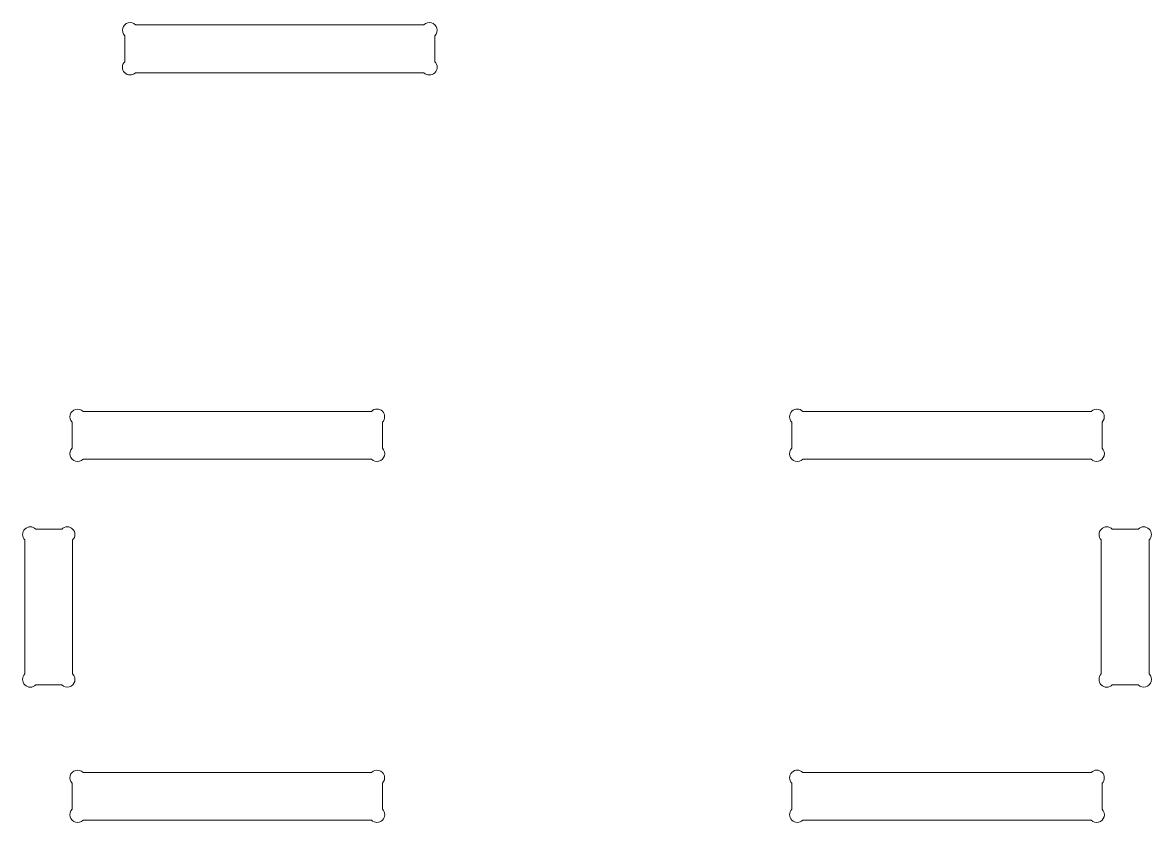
# Model space of a CAD drawing. Extents: x 10 to 1489, y -739 to -10.
# Drawn here: x 1162.9 to 1309.1, y -420.8 to -317.1 of the extents above; entities that cross this region are included whole.
import ezdxf

# ---------------------------------------------------------------- set-up
doc = ezdxf.new("R2010")
doc.units = 0
doc.layers.add('cut', color=7, linetype='Continuous', lineweight=0)

msp = doc.modelspace()

# ---------------------------------------------------------------- linework, layer by layer
at = {"layer": 'cut'}
for points in [[(1177.5, -317.38, 1), (1176.09, -318.79), (1176.09, -322.16, 1), (1177.5, -323.58), (1214.87, -323.58, 1), (1216.29, -322.16), (1216.29, -318.79, 1), (1214.87, -317.38)], [(1170.7, -367.48, 1), (1169.29, -368.89), (1169.29, -372.26, 1), (1170.7, -373.68), (1208.07, -373.68, 1), (1209.49, -372.26), (1209.49, -368.89, 1), (1208.07, -367.48)], [(1263.97, -367.48, 1), (1262.55, -368.89), (1262.55, -372.26, 1), (1263.97, -373.68), (1301.34, -373.68, 1), (1302.75, -372.26), (1302.75, -368.89, 1), (1301.34, -367.48)], [(1169.35, -384.15, 1), (1167.94, -382.74), (1164.57, -382.74, 1), (1163.15, -384.15), (1163.15, -401.52, 1), (1164.57, -402.94), (1167.94, -402.94, 1), (1169.35, -401.52)], [(1308.85, -384.15, 1), (1307.44, -382.74), (1304.07, -382.74, 1), (1302.65, -384.15), (1302.65, -401.52, 1), (1304.07, -402.94), (1307.44, -402.94, 1), (1308.85, -401.52)], [(1170.7, -414.28, 1), (1169.29, -415.69), (1169.29, -419.06, 1), (1170.7, -420.48), (1208.07, -420.48, 1), (1209.49, -419.06), (1209.49, -415.69, 1), (1208.07, -414.28)], [(1263.97, -414.28, 1), (1262.55, -415.69), (1262.55, -419.06, 1), (1263.97, -420.48), (1301.34, -420.48, 1), (1302.75, -419.06), (1302.75, -415.69, 1), (1301.34, -414.28)]]:
    msp.add_lwpolyline(points, format="xyb", close=True, dxfattribs=at)

doc.saveas('drawing.dxf')
